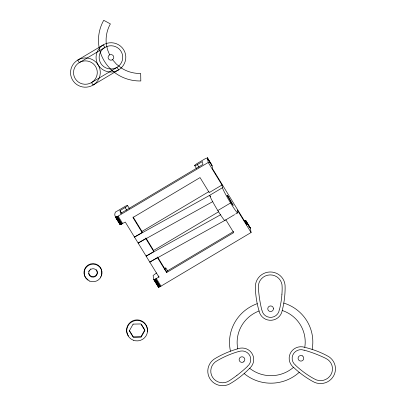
<?xml version="1.0" encoding="UTF-8"?>
<svg xmlns="http://www.w3.org/2000/svg" width="406" height="406" viewBox="0 0 406 406"><rect width="100%" height="100%" fill="white"/><g stroke="black" fill="none" stroke-linecap="round" stroke-linejoin="round"><path stroke-width="0.61" d="M282.221 310.494L282.18 310.737A11.764 11.561 -9.7 0 1 259.119 311.24L259.074 310.996A92.857 91.238 -9.7 0 1 257.536 305.089L257.11 303.099A92.857 91.238 -9.7 0 1 255.425 288.965L255.415 287.89A14.885 14.626 -9.7 0 1 270.005 271.979A14.885 14.626 -9.7 0 1 285.108 287.24L285.124 288.321A95.567 93.908 -9.7 0 1 283.895 302.511L283.545 304.52A95.567 93.908 -9.7 0 1 282.221 310.494L283.677 310.996A34.053 33.465 -9.7 0 1 304.982 345.841L304.754 347.348A92.857 91.238 -9.7 0 1 310.732 348.962L312.701 349.586A92.857 91.238 -9.7 0 1 325.993 355.148L326.947 355.671A14.885 14.626 -9.7 0 1 333.59 375.971A14.885 14.626 -9.7 0 1 312.524 381.285L311.564 380.767A95.567 93.908 -9.7 0 1 299.689 372.693L298.1 371.399A95.567 93.908 -9.7 0 1 293.508 367.313L293.31 367.161A11.764 11.561 -9.7 0 1 304.515 347.267L304.754 347.348M312.133 349.409L312.153 349.307A41.681 40.955 -9.7 0 0 283.916 303.12L283.794 303.089M299.232 372.322L299.141 372.409A41.681 40.955 -9.7 0 1 244.214 373.601L244.138 373.535M249.675 368.267L249.868 368.105A11.764 11.561 -9.7 0 0 238.012 348.713L237.774 348.81A95.567 93.908 -9.7 0 0 231.862 350.698L229.918 351.408A95.567 93.908 -9.7 0 0 216.814 357.529L215.875 358.092A14.885 14.626 -9.7 0 0 209.912 378.666A14.885 14.626 -9.7 0 0 231.141 383.056L232.085 382.503A92.857 91.238 -9.7 0 0 243.691 373.931L245.234 372.566A92.857 91.238 -9.7 0 0 249.675 368.267L250.888 369.211A34.053 33.465 -9.7 0 0 292.325 368.308L293.508 367.313M104.22 47.862L106.961 46.462A11.815 11.607 -9.7 0 1 118.867 65.934L118.278 66.432A11.815 11.607 -9.7 0 1 111.132 68.984L110.361 68.979A11.815 11.607 -9.7 0 1 100.267 52.47L100.617 51.79A11.815 11.607 -9.7 0 1 104.22 47.862L79.343 62.641L77.764 60.058L103.291 44.868L104.87 47.446M91.533 82.575L117.055 67.381L118.588 69.883L93.06 85.077L91.533 82.575A11.911 11.703 -9.7 0 1 75.206 78.642A11.911 11.703 -9.7 0 1 79.297 62.56L80.682 61.854A11.911 11.703 -9.7 0 1 92.187 82.154M196.656 168.774L194.692 165.557A2.979 0.513 -31.4 0 0 197.336 164.582L202.442 161.542L202.934 164.43L120.491 213.5L119.998 210.612L125.104 207.573A2.979 0.513 -31.4 0 0 127.56 205.512L129.529 208.725M127.56 205.512A2.979 0.513 -31.4 0 0 124.916 206.487L117.258 211.044C113.315 211.541 114.411 219.854 118.126 216.109L208.227 162.481L207.451 157.959L205.472 158.558L197.149 163.491A2.979 0.513 -31.4 0 0 194.692 165.557M115.482 217.083L120.181 224.675L125.302 222.077L158.954 277.11L153.869 279.693L153.087 275.542L156.559 272.959M208.227 162.481L221.991 184.999L222.458 187.724L209.694 195.316L134.477 237.084L142.136 232.526L141.953 231.435L209.044 191.505M221.991 184.999L209.232 192.591L200.051 177.584L132.96 217.514L142.136 232.526M145.282 238.809L138.136 243.062L212.8 201.604M210.612 196.814L209.694 195.316A14.885 1.01 59.2 0 0 217.809 210.552L230.572 202.954A14.885 1.01 59.2 0 0 237.754 212.739L235.627 214.003M220.783 214.662L146.119 256.125L153.778 251.568L153.59 250.477L218.519 211.83M225.837 219.753L233.704 232.623L166.612 272.553L157.432 257.546L149.778 262.103L224.995 220.336L234.566 214.637M166.612 272.553L166.424 271.467L233.521 231.532M237.754 212.739L237.292 210.014L251.091 232.511L160.989 286.139L158.345 287.113M109.645 54.906L109.483 54.998A2.827 2.781 -9.7 0 0 108.514 58.819A2.827 2.781 -9.7 0 0 112.391 59.753L112.548 59.652A2.827 2.781 -9.7 0 0 113.365 55.932A2.827 2.781 -9.7 0 0 109.645 54.906L107.402 49.375L106.21 42.924A34.053 33.465 -9.7 0 1 110.381 23.903L103.723 20.3A41.681 40.955 -9.7 0 0 98.927 46.243C100.505 56.906 106.575 66.762 115.314 73.05A41.681 40.955 -9.7 0 0 140.816 80.961L140.689 73.471A34.053 33.465 -9.7 0 1 121.688 68.238L116.461 64.189L112.503 59.682M244.067 220.915L245.731 220.483L250.319 227.989L251.091 232.511M259.074 310.996L257.632 311.564A34.053 33.465 -9.7 0 0 237.5 347.308L237.774 348.81M257.231 303.673L257.135 303.703A41.681 40.955 -9.7 0 0 230.446 351.088L230.476 351.205M211.653 165.394L212.044 165.465L212.627 168.896L246.28 223.934M249.929 227.918L250.319 227.989M207.451 157.959L212.044 165.465M207.344 157.868L211.932 165.374M245.945 220.93L250.208 227.898M207.222 157.868L211.485 164.836M245.498 220.392L250.086 227.893M246.98 223.092L247.635 224.168M248.289 225.239L249.274 226.847M207.72 158.964L208.704 160.573M209.689 162.182L210.344 163.253M197.336 164.582L198.976 167.262M165.841 268.031L167.805 271.249M133.102 216.961L141.953 231.435M145.927 237.941L153.59 250.477M157.574 256.993L166.424 271.467M145.795 238.505L153.778 251.568M125.104 207.573L126.743 210.252M119.998 210.612L121.638 213.292M118.126 216.109L122.713 223.615M156.401 278.633L160.989 286.139M117.461 216.484L122.049 223.99M155.737 279.008L160.329 286.509M117.141 216.647L121.729 224.153M155.417 279.171L160.005 286.677M116.837 216.794L121.424 224.3M155.112 279.318L159.7 286.824M154.828 279.445L159.416 286.951M116.552 216.921L121.14 224.427M116.294 217.022L120.881 224.528M154.569 279.546L159.157 287.052M116.065 217.103L120.653 224.604M154.341 279.622L158.929 287.128M115.867 217.154L120.455 224.655M154.143 279.673L158.736 287.179M115.71 217.174L120.298 224.68M153.986 279.698L158.573 287.204M115.593 217.174L120.181 224.675M153.757 279.607L158.457 287.199M141.415 324.409L144.8 329.946L141.019 336.66L133.239 336.828L129.235 330.286M245.731 220.483L246.467 225.025M158.766 276.024L158.954 277.11M128.453 335.995A10.419 10.241 -9.7 0 1 134.817 320.116A10.419 10.241 -9.7 0 1 147.266 331.89M96.907 270.675A4.319 4.243 -9.7 0 1 94.268 276.42A4.319 4.243 -9.7 0 1 88.731 273.309M88.706 271.65A4.319 4.243 -9.7 0 1 88.843 271.112M89.178 270.345A4.319 4.243 -9.7 0 1 89.325 270.107M90.269 269.077A4.319 4.243 -9.7 0 1 90.492 268.909M96.329 269.731A4.319 4.243 -9.7 0 1 96.496 269.949M96.653 270.183A4.319 4.243 -9.7 0 1 96.79 270.426M88.112 279.795A8.932 8.78 -9.7 0 1 84.879 268.681A8.932 8.78 -9.7 0 1 95.684 264.012A8.932 8.78 -9.7 0 1 101.733 273.908M101.612 274.471A8.932 8.78 -9.7 0 1 101.256 275.567M100.754 276.608A8.932 8.78 -9.7 0 1 100.455 277.105M230.572 202.954A14.885 1.01 59.2 0 1 222.458 187.724M164.481 268.32A2.979 0.513 -31.4 0 1 164.643 269.264M224.995 220.336A14.885 1.01 59.2 0 1 217.809 210.552M273.441 308.672L273.436 308.854A2.827 2.781 -9.7 0 1 270.66 311.514A2.827 2.781 -9.7 0 1 267.798 308.976L267.787 308.793A2.827 2.781 -9.7 0 1 270.569 305.951A2.827 2.781 -9.7 0 1 273.441 308.672M281.931 294.188L281.769 296.147A92.126 90.528 -9.7 0 1 281.028 301.988L280.693 303.921A92.126 90.528 -9.7 0 1 279.44 309.682L279.338 309.671A8.785 8.633 -9.7 0 1 261.926 310.052L261.824 310.067A126.961 124.754 -9.7 0 1 260.535 304.338L260.17 302.414A126.961 124.754 -9.7 0 1 259.251 296.613L259.008 294.67A126.961 124.754 -9.7 0 1 258.465 288.823L258.383 287.631A11.906 11.698 -9.7 0 1 270.051 274.903A11.906 11.698 -9.7 0 1 282.134 287.113L282.155 288.311A92.126 90.528 -9.7 0 1 281.931 294.188M304.185 350.15L304.145 350.246A8.785 8.633 -9.7 0 0 295.69 365.268L295.624 365.349A92.126 90.528 -9.7 0 0 300.064 369.267L301.602 370.511A92.126 90.528 -9.7 0 0 306.368 374.033L308.007 375.139A92.126 90.528 -9.7 0 0 313.072 378.24L314.137 378.813A11.906 11.698 -9.7 0 0 330.986 374.565A11.906 11.698 -9.7 0 0 325.673 358.325L324.587 357.808A126.961 124.754 -9.7 0 0 319.162 355.377L317.33 354.621A126.961 124.754 -9.7 0 0 311.757 352.535L309.88 351.895A126.961 124.754 -9.7 0 0 304.185 350.15M99.252 77.866L98.866 78.749A14.885 14.626 -9.7 0 1 73.369 81.225A14.885 14.626 -9.7 0 1 83.555 58.058A14.885 14.626 -9.7 0 1 99.252 77.866M133.112 324.115L129.331 330.829L133.33 337.371L141.11 337.203L144.891 330.489L140.892 323.947L133.112 324.115M99.592 47.974L98.988 48.725A14.885 14.626 -9.7 0 0 109.239 71.923L110.209 71.994A14.885 14.626 -9.7 0 0 113.122 71.837L114.081 71.659A14.885 14.626 -9.7 0 0 120.932 68.162L121.627 67.492A14.885 14.626 -9.7 0 0 123.703 49.781A14.885 14.626 -9.7 0 0 106.854 43.325L105.925 43.625A14.885 14.626 -9.7 0 0 99.592 47.974M236.921 375.383L235.333 376.57A126.961 124.754 -9.7 0 1 230.451 379.986L229.446 380.655A11.906 11.698 -9.7 0 1 212.465 377.144A11.906 11.698 -9.7 0 1 217.235 360.685L218.276 360.066A92.126 90.528 -9.7 0 1 223.564 357.285L225.366 356.438A92.126 90.528 -9.7 0 1 230.877 354.118L232.745 353.423A92.126 90.528 -9.7 0 1 238.439 351.586L238.479 351.677A8.785 8.633 -9.7 0 1 247.432 366.319L247.493 366.395A126.961 124.754 -9.7 0 1 243.087 370.384L241.575 371.668A126.961 124.754 -9.7 0 1 236.921 375.383M243.58 361.858L243.422 361.959A2.827 2.781 -9.7 0 1 239.545 361.025A2.827 2.781 -9.7 0 1 240.519 357.204L240.682 357.118A2.827 2.781 -9.7 0 1 244.397 358.138A2.827 2.781 -9.7 0 1 243.58 361.858M302.292 355.859L302.13 355.778A2.827 2.781 -9.7 0 0 298.446 356.96A2.827 2.781 -9.7 0 0 299.384 360.645L299.547 360.736A2.827 2.781 -9.7 0 0 303.389 359.635A2.827 2.781 -9.7 0 0 302.292 355.859M228.39 196.727L227 195.144L231.826 203.731L233.217 205.314L228.39 196.727M133.285 340.208A10.419 10.241 -9.7 0 0 147.414 329.099A10.419 10.241 -9.7 0 0 130.636 322.674A10.419 10.241 -9.7 0 0 133.285 340.208M91.457 276.887A4.319 4.243 -9.7 0 0 97.313 272.284A4.319 4.243 -9.7 0 0 90.36 269.625A4.319 4.243 -9.7 0 0 91.457 276.887M89.762 281.119A8.932 8.78 -9.7 0 0 101.876 271.594A8.932 8.78 -9.7 0 0 87.493 266.087A8.932 8.78 -9.7 0 0 89.762 281.119"/></g></svg>
